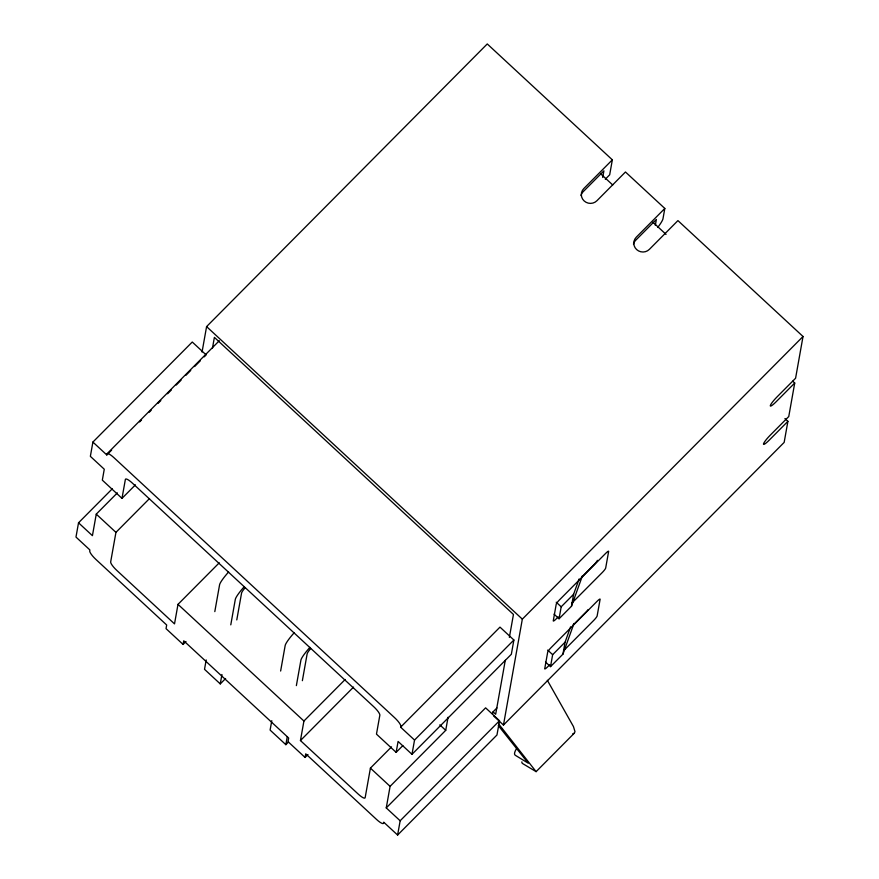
<?xml version="1.0" encoding="UTF-8"?>
<svg xmlns="http://www.w3.org/2000/svg" width="879" height="879" viewBox="0 0 879 879"><rect width="100%" height="100%" fill="white"/><g stroke="black" fill="none" stroke-linecap="round" stroke-linejoin="round"><path stroke-width="1.32" d="M521.851 761.873A19.536 5.384 -41.4 0 0 522.631 763.565L536.113 771.652L502.261 728.526M112.281 488.801L78.528 522.796L75.979 537.069L89.889 549.946L89.713 550.902A9.043 2.022 44.8 0 0 95.844 559.374L166.68 625.002L166.032 628.639L183.085 644.439L185.985 641.516M204.236 356.852L206.158 354.907L192.259 342.019L92.899 442.071L90.361 456.344L104.271 469.221L102.327 480.143L121.994 498.371L135.432 484.845M117.368 492.877L96.261 514.138L92.427 535.674L78.528 522.796M92.899 442.071L106.809 454.959L106.974 454.003A9.043 2.022 44.8 0 1 113.962 457.684L394.671 717.747A9.043 2.022 44.8 0 1 400.802 726.219L400.626 727.175L414.536 740.063L411.987 754.325L398.088 741.447L396.143 752.358L376.465 734.13L379.849 715.176A9.043 2.022 44.8 0 0 373.718 706.705L132.355 483.087A9.043 2.022 44.8 0 0 125.378 479.407L121.994 498.371M149.518 498.547L115.94 532.366L110.666 561.956A9.043 2.022 44.8 0 0 116.808 570.416L174.514 623.892L177.997 604.356L219.245 562.824M202.049 352.072L206.587 326.603L487.263 43.95L612.344 159.835L609.674 174.822L605.29 179.239M212.465 348.161L214.388 337.371L513.457 614.454L509.37 637.385M183.085 644.439L183.733 640.802L288.675 738.019L288.026 741.656L305.079 757.456L307.969 754.545M206.191 659.931L204.521 669.326L220.266 683.906L225.606 678.522M214.806 611.619L219.585 584.777A18.118 2.703 -47.2 0 1 228.573 572.02M220.266 683.906L221.937 674.512M230.781 624.859L235.319 599.357A18.118 2.703 -47.2 0 1 244.318 586.601M236.781 619.926L241.56 593.083A9.043 1.351 -47.2 0 1 245.032 587.875M271.787 720.692L270.106 730.086L285.851 744.678L288.521 741.986M280.632 671.04L285.17 645.538A18.118 2.703 -47.2 0 1 294.157 632.781M285.851 744.678L287.279 736.624M296.366 685.62L300.915 660.118A18.118 2.703 -47.2 0 1 309.902 647.373M302.365 680.687L307.145 653.844A9.043 1.351 -47.2 0 1 310.617 648.647M391.518 746.875L370.411 768.125L365.148 797.714A9.043 2.022 44.8 0 1 358.16 794.034L300.442 740.557L303.925 721.022L345.172 679.489M305.079 757.456L305.727 753.819L376.553 819.448A9.043 2.022 44.8 0 0 383.541 823.129L383.705 822.173L397.616 835.05L496.965 734.998L499.514 720.725L485.604 707.848L386.255 807.9L400.154 820.777L397.616 835.05M386.255 807.9L390.089 786.353L445.73 730.328L448.059 717.253M496.921 707.947L493.053 711.847L492.833 713.067A9.043 2.022 44.8 0 1 491.921 713.495M505.282 660.316L495.668 714.275L493.053 711.847M400.626 727.175L499.986 627.123L513.885 640.011L511.347 654.273L411.987 754.325M493.635 715.935L503.469 725.043L522.335 619.146L803.021 336.492L677.929 220.607L649.372 249.372A9.043 8.713 10.1 0 1 636.605 249.548A9.043 8.713 10.1 0 1 636.253 237.22L664.821 208.455L625.463 171.987L596.896 200.753A9.043 8.713 10.1 0 1 584.128 200.928A9.043 8.713 10.1 0 1 583.777 188.6L612.344 159.835M602.719 177.47L603.906 170.834L583.238 191.644A9.043 8.713 10.1 0 0 581.019 195.588M545.551 662.052L550.518 666.645L552.649 654.679L565.076 642.175L570.581 626.848M554.089 614.168L559.055 618.772L561.187 606.807L573.602 594.292L579.118 578.964M550.518 666.645L562.945 654.141L565.076 642.175M559.055 618.772L571.471 606.268L573.602 594.292M655.316 225.398L656.371 219.453L635.704 240.264A9.043 8.713 10.1 0 0 633.484 244.197M784.914 418.558L787.903 421.327L784.156 442.401L503.469 725.043M792.737 381.189L794.726 383.024L788.76 416.547L770.125 435.303A9.043 1.351 -47.2 0 0 763.488 443.95A9.043 1.351 -47.2 0 0 769.279 440.093L787.903 421.327M803.021 336.492L795.583 378.245L776.948 397A9.043 1.351 -47.2 0 0 770.312 405.648A9.043 1.351 -47.2 0 0 776.102 401.791L794.726 383.024M664.821 208.455L662.964 218.838A22.733 3.395 -47.2 0 1 662.392 220.332A23.612 3.527 -47.2 0 1 660.59 223.442L659.755 224.683A23.052 3.439 -47.2 0 1 657.767 227.397M571.471 606.268L582.491 575.613M562.945 654.141L573.965 623.486M536.113 771.652L574.372 733.119L574.987 731.625L573.449 726.559L547.353 680.324M107.15 453.674L219.321 340.711M106.809 454.959L111.633 450.103M139.607 421.931L141.53 419.986M149.254 412.218L151.177 410.273M157.934 403.472L160.824 400.56M167.581 393.759L171.438 389.869M176.261 385.013L181.085 380.157M185.908 375.3L190.732 370.444M194.589 366.565L200.379 360.731M300.442 740.557L353.545 687.092M396.143 752.358L402.857 745.601M414.536 740.063L513.885 640.011M581.437 577.371L593.874 564.834A4.703 0.703 -47.2 0 0 596.786 561.395M558.187 616.915L556.264 618.838A4.703 0.703 -47.2 0 1 553.265 620.849L556.231 604.181A4.703 0.703 -47.2 0 1 559.681 599.687L605.631 553.418A4.703 0.703 -47.2 0 1 608.642 551.408L605.675 568.065A4.703 0.703 -47.2 0 1 602.225 572.57L571.581 603.412M572.899 625.244L585.348 612.718A4.703 0.703 -47.2 0 0 586.469 611.531M549.65 664.788L547.738 666.721A4.703 0.703 -47.2 0 1 544.727 668.721L547.705 652.064A4.703 0.703 -47.2 0 1 551.155 647.57L597.105 601.291A4.703 0.703 -47.2 0 1 600.115 599.28L597.138 615.948A4.703 0.703 -47.2 0 1 593.688 620.442L564.01 650.328M400.154 820.777L499.514 720.725M574.372 733.119L572.723 733.855M600.643 173.789L612.718 184.975M652.965 222.255L666.04 234.374M556.22 602.203L561.187 606.807M206.587 326.603L522.335 619.146M547.694 650.075L552.649 654.679M439.83 724.856L445.73 730.328M96.261 514.138L115.94 532.366M370.411 768.125L390.089 786.353M177.997 604.356L303.925 721.022M498.261 725.527L528.268 763.203L515.314 755.281A19.536 5.384 -41.4 0 1 516.478 748.754M587.897 609.773A4.703 0.703 -47.2 0 1 586.996 610.916M597.324 560.341A4.703 0.703 -47.2 0 1 597.237 560.604M502.184 728.46A45.587 3.692 47.2 0 1 498.723 724.021"/></g></svg>
